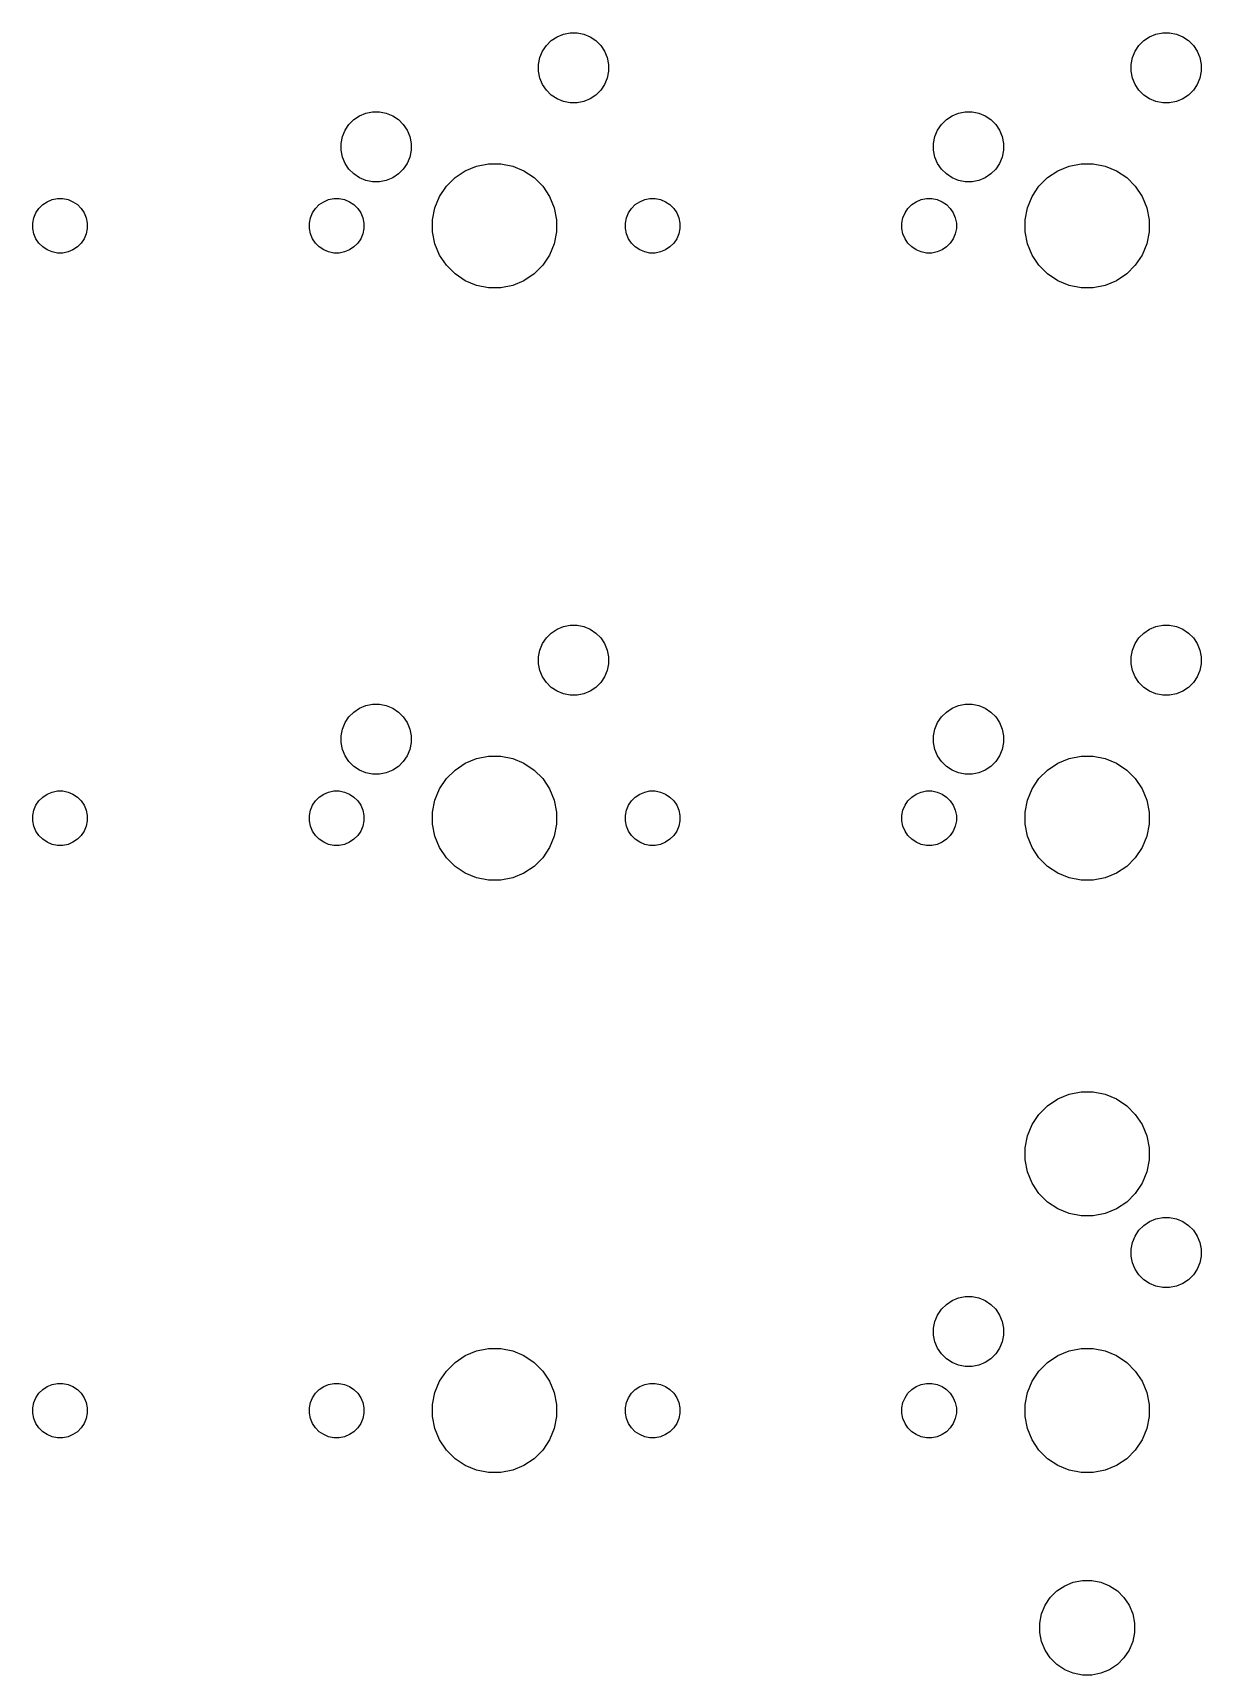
# Model space of a CAD drawing. Extents: x 8 to 336, y -137 to -25.
# Drawn here: x 86.8 to 124.3, y -137.1 to -84.3 of the extents above; entities that cross this region are included whole.
import ezdxf

# ---------------------------------------------------------------- set-up
doc = ezdxf.new("R2010")
doc.units = 0
doc.layers.add('BLACK', color=7, linetype='CONTINUOUS')

msp = doc.modelspace()

# ---------------------------------------------------------------- linework, layer by layer
at = {"layer": 'BLACK', "linetype": 'CONTINUOUS'}
for p, q in [((103.423, -84.5337), (103.607, -84.4105)), ((103.607, -84.4105), (103.812, -84.3257)), ((103.812, -84.3257), (104.029, -84.2825)), ((104.029, -84.2825), (104.251, -84.2825)), ((104.251, -84.2825), (104.468, -84.3257)), ((104.468, -84.3257), (104.673, -84.4105)), ((104.673, -84.4105), (104.857, -84.5337)), ((122.473, -84.5337), (122.657, -84.4105)), ((122.657, -84.4105), (122.862, -84.3257)), ((122.862, -84.3257), (123.079, -84.2825)), ((123.079, -84.2825), (123.301, -84.2825)), ((123.301, -84.2825), (123.518, -84.3257)), ((123.518, -84.3257), (123.723, -84.4105)), ((123.723, -84.4105), (123.907, -84.5337)), ((103.058, -85.0793), (103.143, -84.8746)), ((103.143, -84.8746), (103.266, -84.6904)), ((103.266, -84.6904), (103.423, -84.5337)), ((104.857, -84.5337), (105.014, -84.6904)), ((105.014, -84.6904), (105.137, -84.8746)), ((105.137, -84.8746), (105.222, -85.0793)), ((122.108, -85.0793), (122.193, -84.8746)), ((122.193, -84.8746), (122.316, -84.6904)), ((122.316, -84.6904), (122.473, -84.5337)), ((123.907, -84.5337), (124.064, -84.6904)), ((124.064, -84.6904), (124.187, -84.8746)), ((124.187, -84.8746), (124.272, -85.0793)), ((103.015, -85.2967), (103.058, -85.0793)), ((103.015, -85.5183), (103.015, -85.2967)), ((103.058, -85.7356), (103.015, -85.5183)), ((105.222, -85.0793), (105.265, -85.2967)), ((105.265, -85.5183), (105.222, -85.7356)), ((105.265, -85.2967), (105.265, -85.5183)), ((122.065, -85.2967), (122.108, -85.0793)), ((122.065, -85.5183), (122.065, -85.2967)), ((122.108, -85.7356), (122.065, -85.5183)), ((124.272, -85.0793), (124.315, -85.2967)), ((124.315, -85.5183), (124.272, -85.7356)), ((124.315, -85.2967), (124.315, -85.5183)), ((103.143, -85.9404), (103.058, -85.7356)), ((103.266, -86.1246), (103.143, -85.9404)), ((105.137, -85.9404), (105.014, -86.1246)), ((105.222, -85.7356), (105.137, -85.9404)), ((122.193, -85.9404), (122.108, -85.7356)), ((122.316, -86.1246), (122.193, -85.9404)), ((124.187, -85.9404), (124.064, -86.1246)), ((124.272, -85.7356), (124.187, -85.9404)), ((103.423, -86.2813), (103.266, -86.1246)), ((103.607, -86.4045), (103.423, -86.2813)), ((103.812, -86.4893), (103.607, -86.4045)), ((104.029, -86.5325), (103.812, -86.4893)), ((104.251, -86.5325), (104.029, -86.5325)), ((104.468, -86.4893), (104.251, -86.5325)), ((104.673, -86.4045), (104.468, -86.4893)), ((104.857, -86.2813), (104.673, -86.4045)), ((105.014, -86.1246), (104.857, -86.2813)), ((122.473, -86.2813), (122.316, -86.1246)), ((122.657, -86.4045), (122.473, -86.2813)), ((122.862, -86.4893), (122.657, -86.4045)), ((123.079, -86.5325), (122.862, -86.4893)), ((123.301, -86.5325), (123.079, -86.5325)), ((123.518, -86.4893), (123.301, -86.5325)), ((123.723, -86.4045), (123.518, -86.4893)), ((123.907, -86.2813), (123.723, -86.4045)), ((124.064, -86.1246), (123.907, -86.2813)), ((96.9162, -87.2304), (97.0729, -87.0737)), ((97.0729, -87.0737), (97.2571, -86.9505)), ((97.2571, -86.9505), (97.4618, -86.8657)), ((97.4618, -86.8657), (97.6792, -86.8225)), ((97.6792, -86.8225), (97.9008, -86.8225)), ((97.9008, -86.8225), (98.1181, -86.8657)), ((98.1181, -86.8657), (98.3229, -86.9505)), ((98.3229, -86.9505), (98.5071, -87.0737)), ((98.5071, -87.0737), (98.6638, -87.2304)), ((115.966, -87.2304), (116.123, -87.0737)), ((116.123, -87.0737), (116.307, -86.9505)), ((116.307, -86.9505), (116.512, -86.8657)), ((116.512, -86.8657), (116.729, -86.8225)), ((116.729, -86.8225), (116.951, -86.8225)), ((116.951, -86.8225), (117.168, -86.8657)), ((117.168, -86.8657), (117.373, -86.9505)), ((117.373, -86.9505), (117.557, -87.0737)), ((117.557, -87.0737), (117.714, -87.2304)), ((96.665, -87.8367), (96.7082, -87.6193)), ((96.7082, -87.6193), (96.793, -87.4146)), ((96.793, -87.4146), (96.9162, -87.2304)), ((98.6638, -87.2304), (98.787, -87.4146)), ((98.787, -87.4146), (98.8718, -87.6193)), ((98.8718, -87.6193), (98.915, -87.8367)), ((115.715, -87.8367), (115.758, -87.6193)), ((115.758, -87.6193), (115.843, -87.4146)), ((115.843, -87.4146), (115.966, -87.2304)), ((117.714, -87.2304), (117.837, -87.4146)), ((117.837, -87.4146), (117.922, -87.6193)), ((117.922, -87.6193), (117.965, -87.8367)), ((96.665, -88.0583), (96.665, -87.8367)), ((96.7082, -88.2756), (96.665, -88.0583)), ((98.915, -88.0583), (98.8718, -88.2756)), ((98.915, -87.8367), (98.915, -88.0583)), ((115.715, -88.0583), (115.715, -87.8367)), ((115.758, -88.2756), (115.715, -88.0583)), ((117.965, -88.0583), (117.922, -88.2756)), ((117.965, -87.8367), (117.965, -88.0583)), ((96.793, -88.4804), (96.7082, -88.2756)), ((96.9162, -88.6646), (96.793, -88.4804)), ((97.0729, -88.8213), (96.9162, -88.6646)), ((98.6638, -88.6646), (98.5071, -88.8213)), ((98.787, -88.4804), (98.6638, -88.6646)), ((98.8718, -88.2756), (98.787, -88.4804)), ((100.329, -88.9387), (100.656, -88.7205)), ((100.656, -88.7205), (101.018, -88.5702)), ((101.018, -88.5702), (101.404, -88.4936)), ((101.404, -88.4936), (101.796, -88.4936)), ((101.796, -88.4936), (102.182, -88.5702)), ((102.182, -88.5702), (102.544, -88.7205)), ((102.544, -88.7205), (102.871, -88.9387)), ((115.843, -88.4804), (115.758, -88.2756)), ((115.966, -88.6646), (115.843, -88.4804)), ((116.123, -88.8213), (115.966, -88.6646)), ((117.714, -88.6646), (117.557, -88.8213)), ((117.837, -88.4804), (117.714, -88.6646)), ((117.922, -88.2756), (117.837, -88.4804)), ((119.379, -88.9387), (119.706, -88.7205)), ((119.706, -88.7205), (120.068, -88.5702)), ((120.068, -88.5702), (120.454, -88.4936)), ((120.454, -88.4936), (120.846, -88.4936)), ((120.846, -88.4936), (121.232, -88.5702)), ((121.232, -88.5702), (121.594, -88.7205)), ((121.594, -88.7205), (121.921, -88.9387)), ((97.2571, -88.9445), (97.0729, -88.8213)), ((97.4618, -89.0293), (97.2571, -88.9445)), ((97.6792, -89.0725), (97.4618, -89.0293)), ((97.9008, -89.0725), (97.6792, -89.0725)), ((98.1181, -89.0293), (97.9008, -89.0725)), ((98.3229, -88.9445), (98.1181, -89.0293)), ((98.5071, -88.8213), (98.3229, -88.9445)), ((99.833, -89.543), (100.051, -89.2165)), ((100.051, -89.2165), (100.329, -88.9387)), ((102.871, -88.9387), (103.149, -89.2165)), ((103.149, -89.2165), (103.367, -89.543)), ((116.307, -88.9445), (116.123, -88.8213)), ((116.512, -89.0293), (116.307, -88.9445)), ((116.729, -89.0725), (116.512, -89.0293)), ((116.951, -89.0725), (116.729, -89.0725)), ((117.168, -89.0293), (116.951, -89.0725)), ((117.373, -88.9445), (117.168, -89.0293)), ((117.557, -88.8213), (117.373, -88.9445)), ((118.883, -89.543), (119.101, -89.2165)), ((119.101, -89.2165), (119.379, -88.9387)), ((121.921, -88.9387), (122.199, -89.2165)), ((122.199, -89.2165), (122.417, -89.543)), ((87.0722, -89.8078), (87.2155, -89.7121)), ((87.2155, -89.7121), (87.3748, -89.6461)), ((87.3748, -89.6461), (87.5438, -89.6125)), ((87.5438, -89.6125), (87.7162, -89.6125)), ((87.7162, -89.6125), (87.8852, -89.6461)), ((87.8852, -89.6461), (88.0445, -89.7121)), ((88.0445, -89.7121), (88.1878, -89.8078)), ((95.9622, -89.8078), (96.1055, -89.7121)), ((96.1055, -89.7121), (96.2648, -89.6461)), ((96.2648, -89.6461), (96.4338, -89.6125)), ((96.4338, -89.6125), (96.6062, -89.6125)), ((96.6062, -89.6125), (96.7752, -89.6461)), ((96.7752, -89.6461), (96.9345, -89.7121)), ((96.9345, -89.7121), (97.0778, -89.8078)), ((99.6827, -89.9059), (99.833, -89.543)), ((103.367, -89.543), (103.517, -89.9059)), ((106.122, -89.8078), (106.266, -89.7121)), ((106.266, -89.7121), (106.425, -89.6461)), ((106.425, -89.6461), (106.594, -89.6125)), ((106.594, -89.6125), (106.766, -89.6125)), ((106.766, -89.6125), (106.935, -89.6461)), ((106.935, -89.6461), (107.094, -89.7121)), ((107.094, -89.7121), (107.238, -89.8078)), ((115.012, -89.8078), (115.156, -89.7121)), ((115.156, -89.7121), (115.315, -89.6461)), ((115.315, -89.6461), (115.484, -89.6125)), ((115.484, -89.6125), (115.656, -89.6125)), ((115.656, -89.6125), (115.825, -89.6461)), ((115.825, -89.6461), (115.984, -89.7121)), ((115.984, -89.7121), (116.128, -89.8078)), ((118.733, -89.9059), (118.883, -89.543)), ((122.417, -89.543), (122.567, -89.9059)), ((86.755, -90.4013), (86.7886, -90.2323)), ((86.7886, -90.2323), (86.8546, -90.073)), ((86.8546, -90.073), (86.9503, -89.9297)), ((86.9503, -89.9297), (87.0722, -89.8078)), ((88.1878, -89.8078), (88.3097, -89.9297)), ((88.3097, -89.9297), (88.4054, -90.073)), ((88.4054, -90.073), (88.4714, -90.2323)), ((88.4714, -90.2323), (88.505, -90.4013)), ((95.645, -90.4013), (95.6786, -90.2323)), ((95.6786, -90.2323), (95.7446, -90.073)), ((95.7446, -90.073), (95.8403, -89.9297)), ((95.8403, -89.9297), (95.9622, -89.8078)), ((97.0778, -89.8078), (97.1997, -89.9297)), ((97.1997, -89.9297), (97.2954, -90.073)), ((97.2954, -90.073), (97.3614, -90.2323)), ((97.3614, -90.2323), (97.395, -90.4013)), ((99.6061, -90.2911), (99.6827, -89.9059)), ((99.6061, -90.6839), (99.6061, -90.2911)), ((103.517, -89.9059), (103.594, -90.2911)), ((103.594, -90.2911), (103.594, -90.6839)), ((105.805, -90.4013), (105.839, -90.2323)), ((105.839, -90.2323), (105.905, -90.073)), ((105.905, -90.073), (106, -89.9297)), ((106, -89.9297), (106.122, -89.8078)), ((107.238, -89.8078), (107.36, -89.9297)), ((107.36, -89.9297), (107.455, -90.073)), ((107.455, -90.073), (107.521, -90.2323)), ((107.521, -90.2323), (107.555, -90.4013)), ((114.695, -90.4013), (114.729, -90.2323)), ((114.729, -90.2323), (114.795, -90.073)), ((114.795, -90.073), (114.89, -89.9297)), ((114.89, -89.9297), (115.012, -89.8078)), ((116.128, -89.8078), (116.25, -89.9297)), ((116.25, -89.9297), (116.345, -90.073)), ((116.345, -90.073), (116.411, -90.2323)), ((116.411, -90.2323), (116.445, -90.4013)), ((118.656, -90.2911), (118.733, -89.9059)), ((118.656, -90.6839), (118.656, -90.2911)), ((122.567, -89.9059), (122.644, -90.2911)), ((122.644, -90.2911), (122.644, -90.6839)), ((86.755, -90.5737), (86.755, -90.4013)), ((86.7886, -90.7427), (86.755, -90.5737)), ((86.8546, -90.902), (86.7886, -90.7427)), ((88.4714, -90.7427), (88.4054, -90.902)), ((88.505, -90.5737), (88.4714, -90.7427)), ((88.505, -90.4013), (88.505, -90.5737)), ((95.645, -90.5737), (95.645, -90.4013)), ((95.6786, -90.7427), (95.645, -90.5737)), ((95.7446, -90.902), (95.6786, -90.7427)), ((97.3614, -90.7427), (97.2954, -90.902)), ((97.395, -90.5737), (97.3614, -90.7427)), ((97.395, -90.4013), (97.395, -90.5737)), ((99.6827, -91.0691), (99.6061, -90.6839)), ((103.594, -90.6839), (103.517, -91.0691)), ((105.805, -90.5737), (105.805, -90.4013)), ((105.839, -90.7427), (105.805, -90.5737)), ((105.905, -90.902), (105.839, -90.7427)), ((107.521, -90.7427), (107.455, -90.902)), ((107.555, -90.5737), (107.521, -90.7427)), ((107.555, -90.4013), (107.555, -90.5737)), ((114.695, -90.5737), (114.695, -90.4013)), ((114.729, -90.7427), (114.695, -90.5737)), ((114.795, -90.902), (114.729, -90.7427)), ((116.411, -90.7427), (116.345, -90.902)), ((116.445, -90.5737), (116.411, -90.7427)), ((116.445, -90.4013), (116.445, -90.5737)), ((118.733, -91.0691), (118.656, -90.6839)), ((122.644, -90.6839), (122.567, -91.0691)), ((86.9503, -91.0453), (86.8546, -90.902)), ((87.0722, -91.1672), (86.9503, -91.0453)), ((87.2155, -91.2629), (87.0722, -91.1672)), ((87.3748, -91.3289), (87.2155, -91.2629)), ((87.5438, -91.3625), (87.3748, -91.3289)), ((87.7162, -91.3625), (87.5438, -91.3625)), ((87.8852, -91.3289), (87.7162, -91.3625)), ((88.0445, -91.2629), (87.8852, -91.3289)), ((88.1878, -91.1672), (88.0445, -91.2629)), ((88.3097, -91.0453), (88.1878, -91.1672)), ((88.4054, -90.902), (88.3097, -91.0453)), ((95.8403, -91.0453), (95.7446, -90.902)), ((95.9622, -91.1672), (95.8403, -91.0453)), ((96.1055, -91.2629), (95.9622, -91.1672)), ((96.2648, -91.3289), (96.1055, -91.2629)), ((96.4338, -91.3625), (96.2648, -91.3289)), ((96.6062, -91.3625), (96.4338, -91.3625)), ((96.7752, -91.3289), (96.6062, -91.3625)), ((96.9345, -91.2629), (96.7752, -91.3289)), ((97.0778, -91.1672), (96.9345, -91.2629)), ((97.1997, -91.0453), (97.0778, -91.1672)), ((97.2954, -90.902), (97.1997, -91.0453)), ((99.833, -91.432), (99.6827, -91.0691)), ((103.517, -91.0691), (103.367, -91.432)), ((106, -91.0453), (105.905, -90.902)), ((106.122, -91.1672), (106, -91.0453)), ((106.266, -91.2629), (106.122, -91.1672)), ((106.425, -91.3289), (106.266, -91.2629)), ((106.594, -91.3625), (106.425, -91.3289)), ((106.766, -91.3625), (106.594, -91.3625)), ((106.935, -91.3289), (106.766, -91.3625)), ((107.094, -91.2629), (106.935, -91.3289)), ((107.238, -91.1672), (107.094, -91.2629)), ((107.36, -91.0453), (107.238, -91.1672)), ((107.455, -90.902), (107.36, -91.0453)), ((114.89, -91.0453), (114.795, -90.902)), ((115.012, -91.1672), (114.89, -91.0453)), ((115.156, -91.2629), (115.012, -91.1672)), ((115.315, -91.3289), (115.156, -91.2629)), ((115.484, -91.3625), (115.315, -91.3289)), ((115.656, -91.3625), (115.484, -91.3625)), ((115.825, -91.3289), (115.656, -91.3625)), ((115.984, -91.2629), (115.825, -91.3289)), ((116.128, -91.1672), (115.984, -91.2629)), ((116.25, -91.0453), (116.128, -91.1672)), ((116.345, -90.902), (116.25, -91.0453)), ((118.883, -91.432), (118.733, -91.0691)), ((122.567, -91.0691), (122.417, -91.432)), ((100.051, -91.7585), (99.833, -91.432)), ((100.329, -92.0363), (100.051, -91.7585)), ((103.149, -91.7585), (102.871, -92.0363)), ((103.367, -91.432), (103.149, -91.7585)), ((119.101, -91.7585), (118.883, -91.432)), ((119.379, -92.0363), (119.101, -91.7585)), ((122.199, -91.7585), (121.921, -92.0363)), ((122.417, -91.432), (122.199, -91.7585)), ((100.656, -92.2545), (100.329, -92.0363)), ((101.018, -92.4048), (100.656, -92.2545)), ((101.404, -92.4814), (101.018, -92.4048)), ((102.182, -92.4048), (101.796, -92.4814)), ((102.544, -92.2545), (102.182, -92.4048)), ((102.871, -92.0363), (102.544, -92.2545)), ((119.706, -92.2545), (119.379, -92.0363)), ((120.068, -92.4048), (119.706, -92.2545)), ((120.454, -92.4814), (120.068, -92.4048)), ((121.232, -92.4048), (120.846, -92.4814)), ((121.594, -92.2545), (121.232, -92.4048)), ((121.921, -92.0363), (121.594, -92.2545)), ((101.796, -92.4814), (101.404, -92.4814)), ((120.846, -92.4814), (120.454, -92.4814)), ((103.423, -103.584), (103.607, -103.461)), ((103.607, -103.461), (103.812, -103.376)), ((103.812, -103.376), (104.029, -103.333)), ((104.029, -103.333), (104.251, -103.333)), ((104.251, -103.333), (104.468, -103.376)), ((104.468, -103.376), (104.673, -103.461)), ((104.673, -103.461), (104.857, -103.584)), ((122.473, -103.584), (122.657, -103.461)), ((122.657, -103.461), (122.862, -103.376)), ((122.862, -103.376), (123.079, -103.333)), ((123.079, -103.333), (123.301, -103.333)), ((123.301, -103.333), (123.518, -103.376)), ((123.518, -103.376), (123.723, -103.461)), ((123.723, -103.461), (123.907, -103.584)), ((103.058, -104.13), (103.143, -103.925)), ((103.143, -103.925), (103.266, -103.741)), ((103.266, -103.741), (103.423, -103.584)), ((104.857, -103.584), (105.014, -103.741)), ((105.014, -103.741), (105.137, -103.925)), ((105.137, -103.925), (105.222, -104.13)), ((122.108, -104.13), (122.193, -103.925)), ((122.193, -103.925), (122.316, -103.741)), ((122.316, -103.741), (122.473, -103.584)), ((123.907, -103.584), (124.064, -103.741)), ((124.064, -103.741), (124.187, -103.925)), ((124.187, -103.925), (124.272, -104.13)), ((103.015, -104.347), (103.058, -104.13)), ((103.015, -104.569), (103.015, -104.347)), ((103.058, -104.786), (103.015, -104.569)), ((105.222, -104.13), (105.265, -104.347)), ((105.265, -104.569), (105.222, -104.786)), ((105.265, -104.347), (105.265, -104.569)), ((122.065, -104.347), (122.108, -104.13)), ((122.065, -104.569), (122.065, -104.347)), ((122.108, -104.786), (122.065, -104.569)), ((124.272, -104.13), (124.315, -104.347)), ((124.315, -104.569), (124.272, -104.786)), ((124.315, -104.347), (124.315, -104.569)), ((103.143, -104.991), (103.058, -104.786)), ((103.266, -105.175), (103.143, -104.991)), ((105.137, -104.991), (105.014, -105.175)), ((105.222, -104.786), (105.137, -104.991)), ((122.193, -104.991), (122.108, -104.786)), ((122.316, -105.175), (122.193, -104.991)), ((124.187, -104.991), (124.064, -105.175)), ((124.272, -104.786), (124.187, -104.991)), ((103.423, -105.332), (103.266, -105.175)), ((103.607, -105.455), (103.423, -105.332)), ((103.812, -105.54), (103.607, -105.455)), ((104.029, -105.583), (103.812, -105.54)), ((104.251, -105.583), (104.029, -105.583)), ((104.468, -105.54), (104.251, -105.583)), ((104.673, -105.455), (104.468, -105.54)), ((104.857, -105.332), (104.673, -105.455)), ((105.014, -105.175), (104.857, -105.332)), ((122.473, -105.332), (122.316, -105.175)), ((122.657, -105.455), (122.473, -105.332)), ((122.862, -105.54), (122.657, -105.455)), ((123.079, -105.583), (122.862, -105.54)), ((123.301, -105.583), (123.079, -105.583)), ((123.518, -105.54), (123.301, -105.583)), ((123.723, -105.455), (123.518, -105.54)), ((123.907, -105.332), (123.723, -105.455)), ((124.064, -105.175), (123.907, -105.332)), ((96.9162, -106.281), (97.0729, -106.124)), ((97.0729, -106.124), (97.2571, -106.001)), ((97.2571, -106.001), (97.4618, -105.916)), ((97.4618, -105.916), (97.6792, -105.873)), ((97.6792, -105.873), (97.9008, -105.873)), ((97.9008, -105.873), (98.1181, -105.916)), ((98.1181, -105.916), (98.3229, -106.001)), ((98.3229, -106.001), (98.5071, -106.124)), ((98.5071, -106.124), (98.6638, -106.281)), ((115.966, -106.281), (116.123, -106.124)), ((116.123, -106.124), (116.307, -106.001)), ((116.307, -106.001), (116.512, -105.916)), ((116.512, -105.916), (116.729, -105.873)), ((116.729, -105.873), (116.951, -105.873)), ((116.951, -105.873), (117.168, -105.916)), ((117.168, -105.916), (117.373, -106.001)), ((117.373, -106.001), (117.557, -106.124)), ((117.557, -106.124), (117.714, -106.281)), ((96.665, -106.887), (96.7082, -106.67)), ((96.7082, -106.67), (96.793, -106.465)), ((96.793, -106.465), (96.9162, -106.281)), ((98.6638, -106.281), (98.787, -106.465)), ((98.787, -106.465), (98.8718, -106.67)), ((98.8718, -106.67), (98.915, -106.887)), ((115.715, -106.887), (115.758, -106.67)), ((115.758, -106.67), (115.843, -106.465)), ((115.843, -106.465), (115.966, -106.281)), ((117.714, -106.281), (117.837, -106.465)), ((117.837, -106.465), (117.922, -106.67)), ((117.922, -106.67), (117.965, -106.887)), ((96.665, -107.109), (96.665, -106.887)), ((96.7082, -107.326), (96.665, -107.109)), ((98.915, -107.109), (98.8718, -107.326)), ((98.915, -106.887), (98.915, -107.109)), ((115.715, -107.109), (115.715, -106.887)), ((115.758, -107.326), (115.715, -107.109)), ((117.965, -107.109), (117.922, -107.326)), ((117.965, -106.887), (117.965, -107.109)), ((96.793, -107.531), (96.7082, -107.326)), ((96.9162, -107.715), (96.793, -107.531)), ((97.0729, -107.872), (96.9162, -107.715)), ((98.6638, -107.715), (98.5071, -107.872)), ((98.787, -107.531), (98.6638, -107.715)), ((98.8718, -107.326), (98.787, -107.531)), ((100.656, -107.771), (101.018, -107.621)), ((101.018, -107.621), (101.404, -107.544)), ((101.404, -107.544), (101.796, -107.544)), ((101.796, -107.544), (102.182, -107.621)), ((102.182, -107.621), (102.544, -107.771)), ((115.843, -107.531), (115.758, -107.326)), ((115.966, -107.715), (115.843, -107.531)), ((116.123, -107.872), (115.966, -107.715)), ((117.714, -107.715), (117.557, -107.872)), ((117.837, -107.531), (117.714, -107.715)), ((117.922, -107.326), (117.837, -107.531)), ((119.706, -107.771), (120.068, -107.621)), ((120.068, -107.621), (120.454, -107.544)), ((120.454, -107.544), (120.846, -107.544)), ((120.846, -107.544), (121.232, -107.621)), ((121.232, -107.621), (121.594, -107.771)), ((97.2571, -107.995), (97.0729, -107.872)), ((97.4618, -108.08), (97.2571, -107.995)), ((97.6792, -108.123), (97.4618, -108.08)), ((97.9008, -108.123), (97.6792, -108.123)), ((98.1181, -108.08), (97.9008, -108.123)), ((98.3229, -107.995), (98.1181, -108.08)), ((98.5071, -107.872), (98.3229, -107.995)), ((99.833, -108.594), (100.051, -108.267)), ((100.051, -108.267), (100.329, -107.989)), ((100.329, -107.989), (100.656, -107.771)), ((102.544, -107.771), (102.871, -107.989)), ((102.871, -107.989), (103.149, -108.267)), ((103.149, -108.267), (103.367, -108.594)), ((116.307, -107.995), (116.123, -107.872)), ((116.512, -108.08), (116.307, -107.995)), ((116.729, -108.123), (116.512, -108.08)), ((116.951, -108.123), (116.729, -108.123)), ((117.168, -108.08), (116.951, -108.123)), ((117.373, -107.995), (117.168, -108.08)), ((117.557, -107.872), (117.373, -107.995)), ((118.883, -108.594), (119.101, -108.267)), ((119.101, -108.267), (119.379, -107.989)), ((119.379, -107.989), (119.706, -107.771)), ((121.594, -107.771), (121.921, -107.989)), ((121.921, -107.989), (122.199, -108.267)), ((122.199, -108.267), (122.417, -108.594)), ((87.0722, -108.858), (87.2155, -108.763)), ((87.2155, -108.763), (87.3748, -108.697)), ((87.3748, -108.697), (87.5438, -108.663)), ((87.5438, -108.663), (87.7162, -108.663)), ((87.7162, -108.663), (87.8852, -108.697)), ((87.8852, -108.697), (88.0445, -108.763)), ((88.0445, -108.763), (88.1878, -108.858)), ((95.9622, -108.858), (96.1055, -108.763)), ((96.1055, -108.763), (96.2648, -108.697)), ((96.2648, -108.697), (96.4338, -108.663)), ((96.4338, -108.663), (96.6062, -108.663)), ((96.6062, -108.663), (96.7752, -108.697)), ((96.7752, -108.697), (96.9345, -108.763)), ((96.9345, -108.763), (97.0778, -108.858)), ((99.6827, -108.956), (99.833, -108.594)), ((103.367, -108.594), (103.517, -108.956)), ((106.122, -108.858), (106.266, -108.763)), ((106.266, -108.763), (106.425, -108.697)), ((106.425, -108.697), (106.594, -108.663)), ((106.594, -108.663), (106.766, -108.663)), ((106.766, -108.663), (106.935, -108.697)), ((106.935, -108.697), (107.094, -108.763)), ((107.094, -108.763), (107.238, -108.858)), ((115.012, -108.858), (115.156, -108.763)), ((115.156, -108.763), (115.315, -108.697)), ((115.315, -108.697), (115.484, -108.663)), ((115.484, -108.663), (115.656, -108.663)), ((115.656, -108.663), (115.825, -108.697)), ((115.825, -108.697), (115.984, -108.763)), ((115.984, -108.763), (116.128, -108.858)), ((118.733, -108.956), (118.883, -108.594)), ((122.417, -108.594), (122.567, -108.956)), ((86.755, -109.452), (86.7886, -109.283)), ((86.7886, -109.283), (86.8546, -109.124)), ((86.8546, -109.124), (86.9503, -108.98)), ((86.9503, -108.98), (87.0722, -108.858)), ((88.1878, -108.858), (88.3097, -108.98)), ((88.3097, -108.98), (88.4054, -109.124)), ((88.4054, -109.124), (88.4714, -109.283)), ((88.4714, -109.283), (88.505, -109.452)), ((95.645, -109.452), (95.6786, -109.283)), ((95.6786, -109.283), (95.7446, -109.124)), ((95.7446, -109.124), (95.8403, -108.98)), ((95.8403, -108.98), (95.9622, -108.858)), ((97.0778, -108.858), (97.1997, -108.98)), ((97.1997, -108.98), (97.2954, -109.124)), ((97.2954, -109.124), (97.3614, -109.283)), ((97.3614, -109.283), (97.395, -109.452)), ((99.6061, -109.342), (99.6827, -108.956)), ((103.517, -108.956), (103.594, -109.342)), ((105.805, -109.452), (105.839, -109.283)), ((105.839, -109.283), (105.905, -109.124)), ((105.905, -109.124), (106, -108.98)), ((106, -108.98), (106.122, -108.858)), ((107.238, -108.858), (107.36, -108.98)), ((107.36, -108.98), (107.455, -109.124)), ((107.455, -109.124), (107.521, -109.283)), ((107.521, -109.283), (107.555, -109.452)), ((114.695, -109.452), (114.729, -109.283)), ((114.729, -109.283), (114.795, -109.124)), ((114.795, -109.124), (114.89, -108.98)), ((114.89, -108.98), (115.012, -108.858)), ((116.128, -108.858), (116.25, -108.98)), ((116.25, -108.98), (116.345, -109.124)), ((116.345, -109.124), (116.411, -109.283)), ((116.411, -109.283), (116.445, -109.452)), ((118.656, -109.342), (118.733, -108.956)), ((122.567, -108.956), (122.644, -109.342)), ((86.755, -109.624), (86.755, -109.452)), ((86.7886, -109.793), (86.755, -109.624)), ((86.8546, -109.952), (86.7886, -109.793)), ((88.4714, -109.793), (88.4054, -109.952)), ((88.505, -109.624), (88.4714, -109.793)), ((88.505, -109.452), (88.505, -109.624)), ((95.645, -109.624), (95.645, -109.452)), ((95.6786, -109.793), (95.645, -109.624)), ((95.7446, -109.952), (95.6786, -109.793)), ((97.3614, -109.793), (97.2954, -109.952)), ((97.395, -109.624), (97.3614, -109.793)), ((97.395, -109.452), (97.395, -109.624)), ((99.6061, -109.734), (99.6061, -109.342)), ((99.6827, -110.12), (99.6061, -109.734)), ((103.594, -109.734), (103.517, -110.12)), ((103.594, -109.342), (103.594, -109.734)), ((105.805, -109.624), (105.805, -109.452)), ((105.839, -109.793), (105.805, -109.624)), ((105.905, -109.952), (105.839, -109.793)), ((107.521, -109.793), (107.455, -109.952)), ((107.555, -109.624), (107.521, -109.793)), ((107.555, -109.452), (107.555, -109.624)), ((114.695, -109.624), (114.695, -109.452)), ((114.729, -109.793), (114.695, -109.624)), ((114.795, -109.952), (114.729, -109.793)), ((116.411, -109.793), (116.345, -109.952)), ((116.445, -109.624), (116.411, -109.793)), ((116.445, -109.452), (116.445, -109.624)), ((118.656, -109.734), (118.656, -109.342)), ((118.733, -110.12), (118.656, -109.734)), ((122.644, -109.734), (122.567, -110.12)), ((122.644, -109.342), (122.644, -109.734)), ((86.9503, -110.096), (86.8546, -109.952)), ((87.0722, -110.218), (86.9503, -110.096)), ((87.2155, -110.313), (87.0722, -110.218)), ((87.3748, -110.379), (87.2155, -110.313)), ((87.5438, -110.413), (87.3748, -110.379)), ((87.8852, -110.379), (87.7162, -110.413)), ((88.0445, -110.313), (87.8852, -110.379)), ((88.1878, -110.218), (88.0445, -110.313)), ((88.3097, -110.096), (88.1878, -110.218)), ((88.4054, -109.952), (88.3097, -110.096)), ((95.8403, -110.096), (95.7446, -109.952)), ((95.9622, -110.218), (95.8403, -110.096)), ((96.1055, -110.313), (95.9622, -110.218)), ((96.2648, -110.379), (96.1055, -110.313)), ((96.4338, -110.413), (96.2648, -110.379)), ((96.7752, -110.379), (96.6062, -110.413)), ((96.9345, -110.313), (96.7752, -110.379)), ((97.0778, -110.218), (96.9345, -110.313)), ((97.1997, -110.096), (97.0778, -110.218)), ((97.2954, -109.952), (97.1997, -110.096)), ((99.833, -110.482), (99.6827, -110.12)), ((103.517, -110.12), (103.367, -110.482)), ((106, -110.096), (105.905, -109.952)), ((106.122, -110.218), (106, -110.096)), ((106.266, -110.313), (106.122, -110.218)), ((106.425, -110.379), (106.266, -110.313)), ((106.594, -110.413), (106.425, -110.379)), ((106.935, -110.379), (106.766, -110.413)), ((107.094, -110.313), (106.935, -110.379)), ((107.238, -110.218), (107.094, -110.313)), ((107.36, -110.096), (107.238, -110.218)), ((107.455, -109.952), (107.36, -110.096)), ((114.89, -110.096), (114.795, -109.952)), ((115.012, -110.218), (114.89, -110.096)), ((115.156, -110.313), (115.012, -110.218)), ((115.315, -110.379), (115.156, -110.313)), ((115.484, -110.413), (115.315, -110.379)), ((115.825, -110.379), (115.656, -110.413)), ((115.984, -110.313), (115.825, -110.379)), ((116.128, -110.218), (115.984, -110.313)), ((116.25, -110.096), (116.128, -110.218)), ((116.345, -109.952), (116.25, -110.096)), ((118.883, -110.482), (118.733, -110.12)), ((122.567, -110.12), (122.417, -110.482)), ((87.7162, -110.413), (87.5438, -110.413)), ((96.6062, -110.413), (96.4338, -110.413)), ((100.051, -110.809), (99.833, -110.482)), ((100.329, -111.087), (100.051, -110.809)), ((103.149, -110.809), (102.871, -111.087)), ((103.367, -110.482), (103.149, -110.809)), ((106.766, -110.413), (106.594, -110.413)), ((115.656, -110.413), (115.484, -110.413)), ((119.101, -110.809), (118.883, -110.482)), ((119.379, -111.087), (119.101, -110.809)), ((122.199, -110.809), (121.921, -111.087)), ((122.417, -110.482), (122.199, -110.809)), ((100.656, -111.305), (100.329, -111.087)), ((101.018, -111.455), (100.656, -111.305)), ((102.544, -111.305), (102.182, -111.455)), ((102.871, -111.087), (102.544, -111.305)), ((119.706, -111.305), (119.379, -111.087)), ((120.068, -111.455), (119.706, -111.305)), ((121.594, -111.305), (121.232, -111.455)), ((121.921, -111.087), (121.594, -111.305)), ((101.404, -111.532), (101.018, -111.455)), ((101.796, -111.532), (101.404, -111.532)), ((102.182, -111.455), (101.796, -111.532)), ((120.454, -111.532), (120.068, -111.455)), ((120.846, -111.532), (120.454, -111.532)), ((121.232, -111.455), (120.846, -111.532)), ((119.101, -119.062), (119.379, -118.784)), ((119.379, -118.784), (119.706, -118.566)), ((119.706, -118.566), (120.068, -118.416)), ((120.068, -118.416), (120.454, -118.339)), ((120.454, -118.339), (120.846, -118.339)), ((120.846, -118.339), (121.232, -118.416)), ((121.232, -118.416), (121.594, -118.566)), ((121.594, -118.566), (121.921, -118.784)), ((121.921, -118.784), (122.199, -119.062)), ((118.883, -119.389), (119.101, -119.062)), ((122.199, -119.062), (122.417, -119.389)), ((118.656, -120.137), (118.733, -119.751)), ((118.733, -119.751), (118.883, -119.389)), ((122.417, -119.389), (122.567, -119.751)), ((122.567, -119.751), (122.644, -120.137)), ((118.656, -120.529), (118.656, -120.137)), ((122.644, -120.137), (122.644, -120.529)), ((118.733, -120.915), (118.656, -120.529)), ((118.883, -121.277), (118.733, -120.915)), ((122.567, -120.915), (122.417, -121.277)), ((122.644, -120.529), (122.567, -120.915)), ((119.101, -121.604), (118.883, -121.277)), ((122.417, -121.277), (122.199, -121.604)), ((119.379, -121.882), (119.101, -121.604)), ((119.706, -122.1), (119.379, -121.882)), ((121.921, -121.882), (121.594, -122.1)), ((122.199, -121.604), (121.921, -121.882)), ((120.068, -122.25), (119.706, -122.1)), ((120.454, -122.327), (120.068, -122.25)), ((120.846, -122.327), (120.454, -122.327)), ((121.232, -122.25), (120.846, -122.327)), ((121.594, -122.1), (121.232, -122.25)), ((122.473, -122.634), (122.657, -122.511)), ((122.657, -122.511), (122.862, -122.426)), ((122.862, -122.426), (123.079, -122.383)), ((123.079, -122.383), (123.301, -122.383)), ((123.301, -122.383), (123.518, -122.426)), ((123.518, -122.426), (123.723, -122.511)), ((123.723, -122.511), (123.907, -122.634)), ((122.108, -123.18), (122.193, -122.975)), ((122.193, -122.975), (122.316, -122.791)), ((122.316, -122.791), (122.473, -122.634)), ((123.907, -122.634), (124.064, -122.791)), ((124.064, -122.791), (124.187, -122.975)), ((124.187, -122.975), (124.272, -123.18)), ((122.065, -123.397), (122.108, -123.18)), ((122.065, -123.619), (122.065, -123.397)), ((124.272, -123.18), (124.315, -123.397)), ((124.315, -123.397), (124.315, -123.619)), ((122.108, -123.836), (122.065, -123.619)), ((122.193, -124.041), (122.108, -123.836)), ((122.316, -124.225), (122.193, -124.041)), ((124.187, -124.041), (124.064, -124.225)), ((124.272, -123.836), (124.187, -124.041)), ((124.315, -123.619), (124.272, -123.836)), ((122.473, -124.382), (122.316, -124.225)), ((122.657, -124.505), (122.473, -124.382)), ((122.862, -124.59), (122.657, -124.505)), ((123.079, -124.633), (122.862, -124.59)), ((123.301, -124.633), (123.079, -124.633)), ((123.518, -124.59), (123.301, -124.633)), ((123.723, -124.505), (123.518, -124.59)), ((123.907, -124.382), (123.723, -124.505)), ((124.064, -124.225), (123.907, -124.382)), ((116.123, -125.174), (116.307, -125.051)), ((116.307, -125.051), (116.512, -124.966)), ((116.512, -124.966), (116.729, -124.923)), ((116.729, -124.923), (116.951, -124.923)), ((116.951, -124.923), (117.168, -124.966)), ((117.168, -124.966), (117.373, -125.051)), ((117.373, -125.051), (117.557, -125.174)), ((115.758, -125.72), (115.843, -125.515)), ((115.843, -125.515), (115.966, -125.331)), ((115.966, -125.331), (116.123, -125.174)), ((117.557, -125.174), (117.714, -125.331)), ((117.714, -125.331), (117.837, -125.515)), ((117.837, -125.515), (117.922, -125.72)), ((115.715, -125.937), (115.758, -125.72)), ((115.715, -126.159), (115.715, -125.937)), ((115.758, -126.376), (115.715, -126.159)), ((117.922, -125.72), (117.965, -125.937)), ((117.965, -126.159), (117.922, -126.376)), ((117.965, -125.937), (117.965, -126.159)), ((100.656, -126.821), (101.018, -126.671)), ((101.018, -126.671), (101.404, -126.594)), ((101.404, -126.594), (101.796, -126.594)), ((101.796, -126.594), (102.182, -126.671)), ((102.182, -126.671), (102.544, -126.821)), ((115.843, -126.581), (115.758, -126.376)), ((115.966, -126.765), (115.843, -126.581)), ((117.837, -126.581), (117.714, -126.765)), ((117.922, -126.376), (117.837, -126.581)), ((119.706, -126.821), (120.068, -126.671)), ((120.068, -126.671), (120.454, -126.594)), ((120.454, -126.594), (120.846, -126.594)), ((120.846, -126.594), (121.232, -126.671)), ((121.232, -126.671), (121.594, -126.821)), ((100.051, -127.317), (100.329, -127.039)), ((100.329, -127.039), (100.656, -126.821)), ((102.544, -126.821), (102.871, -127.039)), ((102.871, -127.039), (103.149, -127.317)), ((116.123, -126.922), (115.966, -126.765)), ((116.307, -127.045), (116.123, -126.922)), ((116.512, -127.13), (116.307, -127.045)), ((116.729, -127.173), (116.512, -127.13)), ((116.951, -127.173), (116.729, -127.173)), ((117.168, -127.13), (116.951, -127.173)), ((117.373, -127.045), (117.168, -127.13)), ((117.557, -126.922), (117.373, -127.045)), ((117.714, -126.765), (117.557, -126.922)), ((119.101, -127.317), (119.379, -127.039)), ((119.379, -127.039), (119.706, -126.821)), ((121.594, -126.821), (121.921, -127.039)), ((121.921, -127.039), (122.199, -127.317)), ((87.2155, -127.813), (87.3748, -127.747)), ((87.3748, -127.747), (87.5438, -127.713)), ((87.5438, -127.713), (87.7162, -127.713)), ((87.7162, -127.713), (87.8852, -127.747)), ((87.8852, -127.747), (88.0445, -127.813)), ((96.1055, -127.813), (96.2648, -127.747)), ((96.2648, -127.747), (96.4338, -127.713)), ((96.4338, -127.713), (96.6062, -127.713)), ((96.6062, -127.713), (96.7752, -127.747)), ((96.7752, -127.747), (96.9345, -127.813)), ((99.6827, -128.006), (99.833, -127.644)), ((99.833, -127.644), (100.051, -127.317)), ((103.149, -127.317), (103.367, -127.644)), ((103.367, -127.644), (103.517, -128.006)), ((106.266, -127.813), (106.425, -127.747)), ((106.425, -127.747), (106.594, -127.713)), ((106.594, -127.713), (106.766, -127.713)), ((106.766, -127.713), (106.935, -127.747)), ((106.935, -127.747), (107.094, -127.813)), ((115.156, -127.813), (115.315, -127.747)), ((115.315, -127.747), (115.484, -127.713)), ((115.484, -127.713), (115.656, -127.713)), ((115.656, -127.713), (115.825, -127.747)), ((115.825, -127.747), (115.984, -127.813)), ((118.733, -128.006), (118.883, -127.644)), ((118.883, -127.644), (119.101, -127.317)), ((122.199, -127.317), (122.417, -127.644)), ((122.417, -127.644), (122.567, -128.006)), ((86.755, -128.502), (86.7886, -128.333)), ((86.7886, -128.333), (86.8546, -128.174)), ((86.8546, -128.174), (86.9503, -128.03)), ((86.9503, -128.03), (87.0722, -127.908)), ((87.0722, -127.908), (87.2155, -127.813)), ((88.0445, -127.813), (88.1878, -127.908)), ((88.1878, -127.908), (88.3097, -128.03)), ((88.3097, -128.03), (88.4054, -128.174)), ((88.4054, -128.174), (88.4714, -128.333)), ((88.4714, -128.333), (88.505, -128.502)), ((95.645, -128.502), (95.6786, -128.333)), ((95.6786, -128.333), (95.7446, -128.174)), ((95.7446, -128.174), (95.8403, -128.03)), ((95.8403, -128.03), (95.9622, -127.908)), ((95.9622, -127.908), (96.1055, -127.813)), ((96.9345, -127.813), (97.0778, -127.908)), ((97.0778, -127.908), (97.1997, -128.03)), ((97.1997, -128.03), (97.2954, -128.174)), ((97.2954, -128.174), (97.3614, -128.333)), ((97.3614, -128.333), (97.395, -128.502)), ((99.6061, -128.392), (99.6827, -128.006)), ((103.517, -128.006), (103.594, -128.392)), ((105.805, -128.502), (105.839, -128.333)), ((105.839, -128.333), (105.905, -128.174)), ((105.905, -128.174), (106, -128.03)), ((106, -128.03), (106.122, -127.908)), ((106.122, -127.908), (106.266, -127.813)), ((107.094, -127.813), (107.238, -127.908)), ((107.238, -127.908), (107.36, -128.03)), ((107.36, -128.03), (107.455, -128.174)), ((107.455, -128.174), (107.521, -128.333)), ((107.521, -128.333), (107.555, -128.502)), ((114.695, -128.502), (114.729, -128.333)), ((114.729, -128.333), (114.795, -128.174)), ((114.795, -128.174), (114.89, -128.03)), ((114.89, -128.03), (115.012, -127.908)), ((115.012, -127.908), (115.156, -127.813)), ((115.984, -127.813), (116.128, -127.908)), ((116.128, -127.908), (116.25, -128.03)), ((116.25, -128.03), (116.345, -128.174)), ((116.345, -128.174), (116.411, -128.333)), ((116.411, -128.333), (116.445, -128.502)), ((118.656, -128.392), (118.733, -128.006)), ((122.567, -128.006), (122.644, -128.392)), ((86.755, -128.674), (86.755, -128.502)), ((86.7886, -128.843), (86.755, -128.674)), ((86.8546, -129.002), (86.7886, -128.843)), ((88.4714, -128.843), (88.4054, -129.002)), ((88.505, -128.674), (88.4714, -128.843)), ((88.505, -128.502), (88.505, -128.674)), ((95.645, -128.674), (95.645, -128.502)), ((95.6786, -128.843), (95.645, -128.674)), ((95.7446, -129.002), (95.6786, -128.843)), ((97.3614, -128.843), (97.2954, -129.002)), ((97.395, -128.674), (97.3614, -128.843)), ((97.395, -128.502), (97.395, -128.674)), ((99.6061, -128.784), (99.6061, -128.392)), ((99.6827, -129.17), (99.6061, -128.784)), ((103.594, -128.784), (103.517, -129.17)), ((103.594, -128.392), (103.594, -128.784)), ((105.805, -128.674), (105.805, -128.502)), ((105.839, -128.843), (105.805, -128.674)), ((105.905, -129.002), (105.839, -128.843)), ((107.521, -128.843), (107.455, -129.002)), ((107.555, -128.674), (107.521, -128.843)), ((107.555, -128.502), (107.555, -128.674)), ((114.695, -128.674), (114.695, -128.502)), ((114.729, -128.843), (114.695, -128.674)), ((114.795, -129.002), (114.729, -128.843)), ((116.411, -128.843), (116.345, -129.002)), ((116.445, -128.674), (116.411, -128.843)), ((116.445, -128.502), (116.445, -128.674)), ((118.656, -128.784), (118.656, -128.392)), ((118.733, -129.17), (118.656, -128.784)), ((122.644, -128.784), (122.567, -129.17)), ((122.644, -128.392), (122.644, -128.784)), ((86.9503, -129.146), (86.8546, -129.002)), ((87.0722, -129.268), (86.9503, -129.146)), ((87.2155, -129.363), (87.0722, -129.268)), ((87.3748, -129.429), (87.2155, -129.363)), ((88.0445, -129.363), (87.8852, -129.429)), ((88.1878, -129.268), (88.0445, -129.363)), ((88.3097, -129.146), (88.1878, -129.268)), ((88.4054, -129.002), (88.3097, -129.146)), ((95.8403, -129.146), (95.7446, -129.002)), ((95.9622, -129.268), (95.8403, -129.146)), ((96.1055, -129.363), (95.9622, -129.268)), ((96.2648, -129.429), (96.1055, -129.363)), ((96.9345, -129.363), (96.7752, -129.429)), ((97.0778, -129.268), (96.9345, -129.363)), ((97.1997, -129.146), (97.0778, -129.268)), ((97.2954, -129.002), (97.1997, -129.146)), ((99.833, -129.532), (99.6827, -129.17)), ((103.517, -129.17), (103.367, -129.532)), ((106, -129.146), (105.905, -129.002)), ((106.122, -129.268), (106, -129.146)), ((106.266, -129.363), (106.122, -129.268)), ((106.425, -129.429), (106.266, -129.363)), ((107.094, -129.363), (106.935, -129.429)), ((107.238, -129.268), (107.094, -129.363)), ((107.36, -129.146), (107.238, -129.268)), ((107.455, -129.002), (107.36, -129.146)), ((114.89, -129.146), (114.795, -129.002)), ((115.012, -129.268), (114.89, -129.146)), ((115.156, -129.363), (115.012, -129.268)), ((115.315, -129.429), (115.156, -129.363)), ((115.984, -129.363), (115.825, -129.429)), ((116.128, -129.268), (115.984, -129.363)), ((116.25, -129.146), (116.128, -129.268)), ((116.345, -129.002), (116.25, -129.146)), ((118.883, -129.532), (118.733, -129.17)), ((122.567, -129.17), (122.417, -129.532)), ((87.5438, -129.463), (87.3748, -129.429)), ((87.7162, -129.463), (87.5438, -129.463)), ((87.8852, -129.429), (87.7162, -129.463)), ((96.4338, -129.463), (96.2648, -129.429)), ((96.6062, -129.463), (96.4338, -129.463)), ((96.7752, -129.429), (96.6062, -129.463)), ((100.051, -129.859), (99.833, -129.532)), ((100.329, -130.137), (100.051, -129.859)), ((103.149, -129.859), (102.871, -130.137)), ((103.367, -129.532), (103.149, -129.859)), ((106.594, -129.463), (106.425, -129.429)), ((106.766, -129.463), (106.594, -129.463)), ((106.935, -129.429), (106.766, -129.463)), ((115.484, -129.463), (115.315, -129.429)), ((115.656, -129.463), (115.484, -129.463)), ((115.825, -129.429), (115.656, -129.463)), ((119.101, -129.859), (118.883, -129.532)), ((119.379, -130.137), (119.101, -129.859)), ((122.199, -129.859), (121.921, -130.137)), ((122.417, -129.532), (122.199, -129.859)), ((100.656, -130.355), (100.329, -130.137)), ((101.018, -130.505), (100.656, -130.355)), ((102.544, -130.355), (102.182, -130.505)), ((102.871, -130.137), (102.544, -130.355)), ((119.706, -130.355), (119.379, -130.137)), ((120.068, -130.505), (119.706, -130.355)), ((121.594, -130.355), (121.232, -130.505)), ((121.921, -130.137), (121.594, -130.355)), ((101.404, -130.582), (101.018, -130.505)), ((101.796, -130.582), (101.404, -130.582)), ((102.182, -130.505), (101.796, -130.582)), ((120.454, -130.582), (120.068, -130.505)), ((120.846, -130.582), (120.454, -130.582)), ((121.232, -130.505), (120.846, -130.582)), ((119.928, -134.222), (120.205, -134.108)), ((120.205, -134.108), (120.5, -134.049)), ((120.5, -134.049), (120.8, -134.049)), ((120.8, -134.049), (121.095, -134.108)), ((121.095, -134.108), (121.372, -134.222)), ((119.299, -134.851), (119.466, -134.602)), ((119.466, -134.602), (119.679, -134.389)), ((119.679, -134.389), (119.928, -134.222)), ((121.372, -134.222), (121.621, -134.389)), ((121.621, -134.389), (121.834, -134.602)), ((121.834, -134.602), (122.001, -134.851)), ((119.126, -135.423), (119.185, -135.128)), ((119.185, -135.128), (119.299, -134.851)), ((122.001, -134.851), (122.115, -135.128)), ((122.115, -135.128), (122.174, -135.423)), ((119.126, -135.723), (119.126, -135.423)), ((119.185, -136.018), (119.126, -135.723)), ((122.174, -135.723), (122.115, -136.018)), ((122.174, -135.423), (122.174, -135.723)), ((119.299, -136.295), (119.185, -136.018)), ((122.115, -136.018), (122.001, -136.295)), ((119.466, -136.544), (119.299, -136.295)), ((119.679, -136.757), (119.466, -136.544)), ((119.928, -136.924), (119.679, -136.757)), ((121.621, -136.757), (121.372, -136.924)), ((121.834, -136.544), (121.621, -136.757)), ((122.001, -136.295), (121.834, -136.544)), ((120.205, -137.038), (119.928, -136.924)), ((120.5, -137.097), (120.205, -137.038)), ((120.8, -137.097), (120.5, -137.097)), ((121.095, -137.038), (120.8, -137.097)), ((121.372, -136.924), (121.095, -137.038))]:
    msp.add_line(p, q, dxfattribs=at)

doc.saveas('drawing.dxf')
